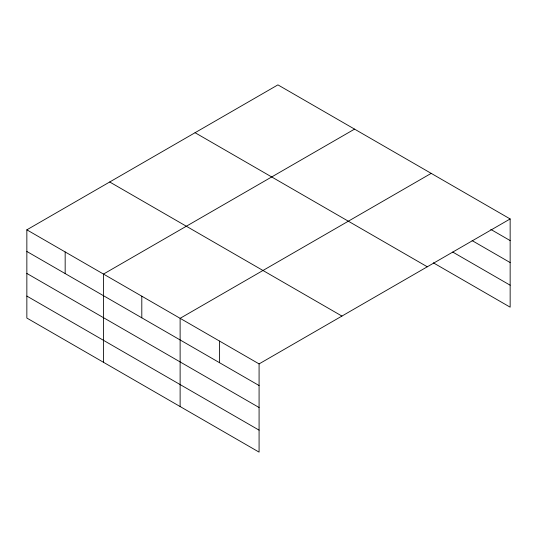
<?xml version="1.0" encoding="UTF-8"?>
<svg xmlns="http://www.w3.org/2000/svg" width="537" height="537" viewBox="0 0 537 537"><rect width="100%" height="100%" fill="white"/><g stroke="black" fill="none" stroke-linecap="round" stroke-linejoin="round"><path stroke-width="0.81" d="M26.85 229.829L259.082 363.905L259.082 452.127L26.85 318.052L26.85 229.829L277.918 84.873L510.15 218.948L510.15 307.171L433.346 262.828M354.554 129.122L103.487 274.071L103.487 362.294M431.191 173.364L180.123 318.32L180.123 406.543M259.082 363.905L510.15 218.948M490.771 229.393L510.15 240.583M472.104 240.596L510.15 262.559M452.725 252.048L510.15 285.201M195.065 132.706L427.298 266.788M109.702 181.989L341.935 316.071M26.85 251.457L259.082 385.539M26.85 273.434L259.082 407.509M26.85 296.075L259.082 430.15M219.599 341.109L219.599 362.743M141.802 296.196L141.802 317.83M65.165 251.947L65.165 273.581"/></g></svg>
